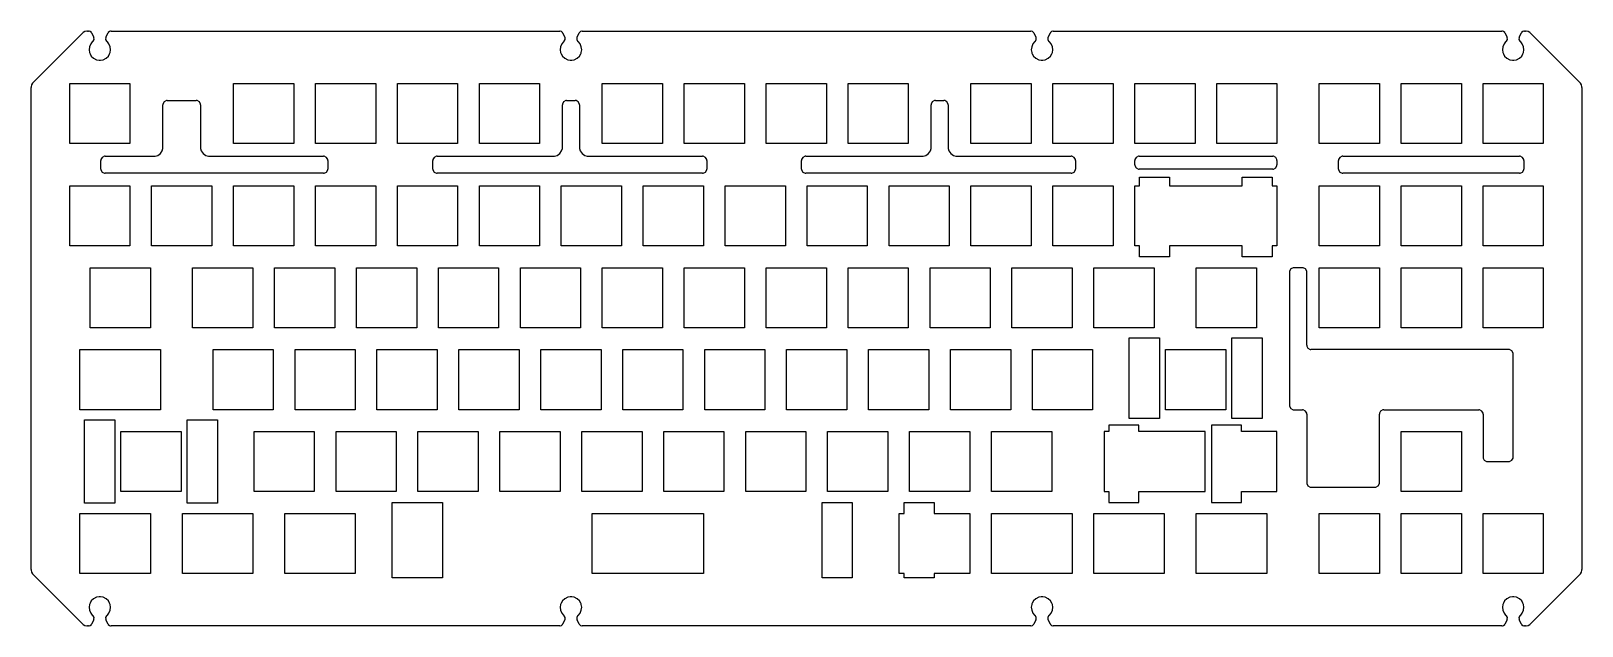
# Model space of a CAD drawing. Extents: x 0 to 361, y 0 to 139.
import ezdxf

# ---------------------------------------------------------------- set-up
doc = ezdxf.new("R2010")
doc.units = 0
doc.layers.get('0').update_dxf_attribs({"linetype": 'CONTINUOUS'})

msp = doc.modelspace()

# ---------------------------------------------------------------- linework, layer by layer
at = {"color": 0}
for p, q in [((0.439593, 126.581), (12.0606, 138.202)), ((12.1309, 138.272), (12.0606, 138.202)), ((12.547, 138.527), (12.1309, 138.272)), ((12.977, 138.642), (12.547, 138.527)), ((13.1217, 138.642), (12.977, 138.642)), ((13.1217, 138.642), (13.3863, 138.642)), ((13.4841, 138.642), (13.3863, 138.642)), ((13.7804, 138.53), (13.4841, 138.642)), ((14.0257, 138.292), (13.7804, 138.53)), ((14.0574, 138.227), (14.0257, 138.292)), ((14.0574, 138.227), (14.5852, 137.17)), ((14.6237, 137.093), (14.5852, 137.17)), ((14.6485, 136.682), (14.6237, 137.093)), ((17.3743, 137.093), (17.3495, 136.682)), ((17.4143, 137.17), (17.3743, 137.093)), ((17.4143, 137.17), (17.9421, 138.227)), ((17.9737, 138.292), (17.9421, 138.227)), ((18.219, 138.53), (17.9737, 138.292)), ((18.514, 138.642), (18.219, 138.53)), ((18.6132, 138.642), (18.514, 138.642)), ((18.6132, 138.642), (122.924, 138.642)), ((123.022, 138.642), (122.924, 138.642)), ((123.318, 138.53), (123.022, 138.642)), ((123.563, 138.292), (123.318, 138.53)), ((123.595, 138.227), (123.563, 138.292)), ((123.595, 138.227), (124.123, 137.17)), ((124.161, 137.093), (124.123, 137.17)), ((124.186, 136.682), (124.161, 137.093)), ((126.912, 137.093), (126.887, 136.682)), ((126.952, 137.17), (126.912, 137.093)), ((126.952, 137.17), (127.479, 138.227)), ((127.511, 138.292), (127.479, 138.227)), ((127.757, 138.53), (127.511, 138.292)), ((128.051, 138.642), (127.757, 138.53)), ((128.151, 138.642), (128.051, 138.642)), ((128.151, 138.642), (232.461, 138.642)), ((232.559, 138.642), (232.461, 138.642)), ((232.856, 138.53), (232.559, 138.642)), ((233.101, 138.292), (232.856, 138.53)), ((233.132, 138.227), (233.101, 138.292)), ((233.132, 138.227), (233.66, 137.17)), ((233.699, 137.093), (233.66, 137.17)), ((233.723, 136.682), (233.699, 137.093)), ((236.449, 137.093), (236.425, 136.682)), ((236.489, 137.17), (236.449, 137.093)), ((236.489, 137.17), (237.017, 138.227)), ((237.049, 138.292), (237.017, 138.227)), ((237.294, 138.53), (237.049, 138.292)), ((237.589, 138.642), (237.294, 138.53)), ((237.688, 138.642), (237.589, 138.642)), ((237.688, 138.642), (341.999, 138.642)), ((342.097, 138.642), (341.999, 138.642)), ((342.393, 138.53), (342.097, 138.642)), ((342.638, 138.292), (342.393, 138.53)), ((342.67, 138.227), (342.638, 138.292)), ((342.67, 138.227), (343.198, 137.17)), ((343.236, 137.093), (343.198, 137.17)), ((343.261, 136.682), (343.236, 137.093)), ((345.987, 137.093), (345.962, 136.682)), ((346.027, 137.17), (345.987, 137.093)), ((346.027, 137.17), (346.554, 138.227)), ((346.586, 138.292), (346.554, 138.227)), ((346.832, 138.53), (346.586, 138.292)), ((347.126, 138.642), (346.832, 138.53)), ((347.226, 138.642), (347.126, 138.642)), ((347.226, 138.642), (347.492, 138.642)), ((347.635, 138.642), (347.492, 138.642)), ((348.065, 138.527), (347.635, 138.642)), ((348.481, 138.272), (348.065, 138.527)), ((348.552, 138.202), (348.481, 138.272)), ((348.552, 138.202), (360.172, 126.581)), ((13.5847, 134.993), (13.5006, 134.244)), ((13.5006, 134.244), (13.5847, 133.668)), ((13.8879, 135.682), (13.5847, 134.993)), ((13.5847, 133.668), (13.6495, 133.489)), ((13.6495, 133.489), (13.7142, 133.312)), ((14.2503, 136.138), (13.8879, 135.682)), ((14.3964, 136.259), (14.2503, 136.138)), ((14.3964, 136.259), (14.4625, 136.315)), ((14.4625, 136.315), (14.6485, 136.682)), ((17.3495, 136.682), (17.5369, 136.315)), ((17.5369, 136.315), (17.6044, 136.259)), ((17.7491, 136.138), (17.6044, 136.259)), ((18.1102, 135.682), (17.7491, 136.138)), ((18.4133, 134.993), (18.1102, 135.682)), ((18.2852, 133.312), (18.3499, 133.489)), ((18.3499, 133.489), (18.4147, 133.668)), ((18.4974, 134.244), (18.4133, 134.993)), ((18.4147, 133.668), (18.4974, 134.244)), ((123.122, 134.993), (123.038, 134.244)), ((123.038, 134.244), (123.122, 133.668)), ((123.425, 135.682), (123.122, 134.993)), ((123.122, 133.668), (123.187, 133.489)), ((123.187, 133.489), (123.252, 133.312)), ((123.788, 136.138), (123.425, 135.682)), ((123.934, 136.259), (123.788, 136.138)), ((123.934, 136.259), (124, 136.315)), ((124, 136.315), (124.186, 136.682)), ((126.887, 136.682), (127.074, 136.315)), ((127.074, 136.315), (127.142, 136.259)), ((127.287, 136.138), (127.142, 136.259)), ((127.648, 135.682), (127.287, 136.138)), ((127.951, 134.993), (127.648, 135.682)), ((127.823, 133.312), (127.888, 133.489)), ((127.888, 133.489), (127.952, 133.668)), ((128.035, 134.244), (127.951, 134.993)), ((127.952, 133.668), (128.035, 134.244)), ((232.66, 134.993), (232.576, 134.244)), ((232.576, 134.244), (232.66, 133.668)), ((232.963, 135.682), (232.66, 134.993)), ((232.66, 133.668), (232.724, 133.489)), ((232.724, 133.489), (232.789, 133.312)), ((233.325, 136.138), (232.963, 135.682)), ((233.472, 136.259), (233.325, 136.138)), ((233.472, 136.259), (233.537, 136.315)), ((233.537, 136.315), (233.723, 136.682)), ((236.425, 136.682), (236.612, 136.315)), ((236.612, 136.315), (236.679, 136.259)), ((236.824, 136.138), (236.679, 136.259)), ((237.185, 135.682), (236.824, 136.138)), ((237.488, 134.993), (237.185, 135.682)), ((237.36, 133.312), (237.425, 133.489)), ((237.425, 133.489), (237.49, 133.668)), ((237.573, 134.244), (237.488, 134.993)), ((237.49, 133.668), (237.573, 134.244)), ((342.197, 134.993), (342.113, 134.244)), ((342.113, 134.244), (342.197, 133.668)), ((342.5, 135.682), (342.197, 134.993)), ((342.197, 133.668), (342.262, 133.489)), ((342.262, 133.489), (342.327, 133.312)), ((342.863, 136.138), (342.5, 135.682)), ((343.009, 136.259), (342.863, 136.138)), ((343.009, 136.259), (343.075, 136.315)), ((343.075, 136.315), (343.261, 136.682)), ((345.962, 136.682), (346.149, 136.315)), ((346.149, 136.315), (346.217, 136.259)), ((346.362, 136.138), (346.217, 136.259)), ((346.723, 135.682), (346.362, 136.138)), ((347.026, 134.993), (346.723, 135.682)), ((346.898, 133.312), (346.963, 133.489)), ((346.963, 133.489), (347.027, 133.668)), ((347.11, 134.244), (347.026, 134.993)), ((347.027, 133.668), (347.11, 134.244)), ((13.7142, 133.312), (14.0202, 132.815)), ((14.0202, 132.815), (14.5645, 132.294)), ((14.5645, 132.294), (15.2383, 131.96)), ((15.2383, 131.96), (15.8089, 131.841)), ((15.8089, 131.841), (16.0004, 131.841)), ((16.0004, 131.841), (16.1892, 131.841)), ((16.1892, 131.841), (16.7597, 131.96)), ((16.7597, 131.96), (17.4349, 132.294)), ((17.4349, 132.294), (17.9792, 132.815)), ((17.9792, 132.815), (18.2852, 133.312)), ((123.252, 133.312), (123.558, 132.815)), ((123.558, 132.815), (124.102, 132.294)), ((124.102, 132.294), (124.776, 131.96)), ((124.776, 131.96), (125.347, 131.841)), ((125.347, 131.841), (125.538, 131.841)), ((125.538, 131.841), (125.727, 131.841)), ((125.727, 131.841), (126.297, 131.96)), ((126.297, 131.96), (126.972, 132.294)), ((126.972, 132.294), (127.517, 132.815)), ((127.517, 132.815), (127.823, 133.312)), ((232.789, 133.312), (233.095, 132.815)), ((233.095, 132.815), (233.639, 132.294)), ((233.639, 132.294), (234.315, 131.96)), ((234.315, 131.96), (234.885, 131.841)), ((234.885, 131.841), (235.075, 131.841)), ((235.075, 131.841), (235.264, 131.841)), ((235.264, 131.841), (235.835, 131.96)), ((235.835, 131.96), (236.51, 132.294)), ((236.51, 132.294), (237.054, 132.815)), ((237.054, 132.815), (237.36, 133.312)), ((342.327, 133.312), (342.633, 132.815)), ((342.633, 132.815), (343.177, 132.294)), ((343.177, 132.294), (343.852, 131.96)), ((343.852, 131.96), (344.423, 131.841)), ((344.423, 131.841), (344.613, 131.841)), ((344.613, 131.841), (344.802, 131.841)), ((344.802, 131.841), (345.372, 131.96)), ((345.372, 131.96), (346.047, 132.294)), ((346.047, 132.294), (346.592, 132.815)), ((346.592, 132.815), (346.898, 133.312)), ((0.369316, 126.511), (0.114377, 126.095)), ((0.439593, 126.581), (0.369316, 126.511)), ((8.99996, 126.442), (22.9995, 126.442)), ((8.99996, 112.441), (8.99996, 126.442)), ((22.9995, 126.442), (22.9995, 112.441)), ((47.1001, 126.442), (61.0994, 126.442)), ((47.1001, 112.441), (47.1001, 126.442)), ((61.0994, 126.442), (61.0994, 112.441)), ((66.1501, 126.442), (80.1494, 126.442)), ((66.1501, 112.441), (66.1501, 126.442)), ((80.1494, 126.442), (80.1494, 112.441)), ((85.2001, 126.442), (99.1994, 126.442)), ((85.2001, 112.441), (85.2001, 126.442)), ((99.1994, 126.442), (99.1994, 112.441)), ((104.25, 126.442), (118.249, 126.442)), ((104.25, 112.441), (104.25, 126.442)), ((118.249, 126.442), (118.249, 112.441)), ((132.825, 126.442), (146.824, 126.442)), ((132.825, 112.441), (132.825, 126.442)), ((146.824, 126.442), (146.824, 112.441)), ((151.875, 126.442), (165.874, 126.442)), ((151.875, 112.441), (151.875, 126.442)), ((165.874, 126.442), (165.874, 112.441)), ((170.925, 126.442), (184.924, 126.442)), ((170.925, 112.441), (170.925, 126.442)), ((184.924, 126.442), (184.924, 112.441)), ((189.975, 126.442), (203.974, 126.442)), ((189.975, 112.441), (189.975, 126.442)), ((203.974, 126.442), (203.974, 112.441)), ((218.55, 126.442), (232.549, 126.442)), ((218.55, 112.441), (218.55, 126.442)), ((232.549, 126.442), (232.549, 112.441)), ((237.6, 126.442), (251.599, 126.442)), ((237.6, 112.441), (237.6, 126.442)), ((251.599, 126.442), (251.599, 112.441)), ((256.65, 126.442), (270.649, 126.442)), ((256.65, 112.441), (256.65, 126.442)), ((270.649, 126.442), (270.649, 112.441)), ((275.7, 126.442), (289.699, 126.442)), ((275.7, 112.441), (275.7, 126.442)), ((289.699, 126.442), (289.699, 112.441)), ((299.513, 126.442), (313.512, 126.442)), ((299.513, 112.441), (299.513, 126.442)), ((313.512, 126.442), (313.512, 112.441)), ((318.563, 126.442), (332.562, 126.442)), ((318.563, 112.441), (318.563, 126.442)), ((332.562, 126.442), (332.562, 112.441)), ((337.613, 126.442), (351.612, 126.442)), ((337.613, 112.441), (337.613, 126.442)), ((351.612, 126.442), (351.612, 112.441)), ((360.243, 126.511), (360.172, 126.581)), ((360.497, 126.095), (360.243, 126.511)), ((0.114377, 126.095), (0, 125.665)), ((0, 125.665), (0, 125.52)), ((0, 13.3505), (0, 125.52)), ((360.613, 125.665), (360.497, 126.095)), ((360.613, 125.52), (360.613, 125.665)), ((360.613, 125.52), (360.613, 13.3505)), ((30.9604, 122.149), (30.6682, 121.619)), ((30.6682, 121.619), (30.6682, 121.441)), ((30.6682, 111.536), (30.6682, 121.441)), ((31.4909, 122.441), (30.9604, 122.149)), ((31.6687, 122.441), (31.4909, 122.441)), ((31.6687, 122.441), (38.4309, 122.441)), ((38.6073, 122.441), (38.4309, 122.441)), ((39.1375, 122.149), (38.6073, 122.441)), ((39.431, 121.619), (39.1375, 122.149)), ((39.431, 121.441), (39.431, 121.619)), ((39.431, 121.441), (39.431, 111.536)), ((123.829, 122.149), (123.537, 121.619)), ((123.537, 121.619), (123.537, 121.441)), ((123.537, 111.536), (123.537, 121.441)), ((124.36, 122.441), (123.829, 122.149)), ((124.538, 122.441), (124.36, 122.441)), ((124.538, 122.441), (126.537, 122.441)), ((126.714, 122.441), (126.537, 122.441)), ((127.244, 122.149), (126.714, 122.441)), ((127.537, 121.619), (127.244, 122.149)), ((127.537, 121.441), (127.537, 121.619)), ((127.537, 121.441), (127.537, 111.536)), ((209.554, 122.149), (209.262, 121.619)), ((209.262, 121.619), (209.262, 121.441)), ((209.262, 111.536), (209.262, 121.441)), ((210.085, 122.441), (209.554, 122.149)), ((210.263, 122.441), (210.085, 122.441)), ((210.263, 122.441), (212.262, 122.441)), ((212.439, 122.441), (212.262, 122.441)), ((212.969, 122.149), (212.439, 122.441)), ((213.262, 121.619), (212.969, 122.149)), ((213.262, 121.441), (213.262, 121.619)), ((213.262, 121.441), (213.262, 111.536)), ((22.9995, 112.441), (8.99996, 112.441)), ((61.0994, 112.441), (47.1001, 112.441)), ((80.1494, 112.441), (66.1501, 112.441)), ((99.1994, 112.441), (85.2001, 112.441)), ((118.249, 112.441), (104.25, 112.441)), ((146.824, 112.441), (132.825, 112.441)), ((165.874, 112.441), (151.875, 112.441)), ((184.924, 112.441), (170.925, 112.441)), ((203.974, 112.441), (189.975, 112.441)), ((232.549, 112.441), (218.55, 112.441)), ((251.599, 112.441), (237.6, 112.441)), ((270.649, 112.441), (256.65, 112.441)), ((289.699, 112.441), (275.7, 112.441)), ((313.512, 112.441), (299.513, 112.441)), ((332.562, 112.441), (318.563, 112.441)), ((351.612, 112.441), (337.613, 112.441)), ((16.5544, 109.243), (16.2622, 108.713)), ((16.2622, 108.713), (16.2622, 108.536)), ((16.2622, 106.535), (16.2622, 108.536)), ((17.0849, 109.535), (16.5544, 109.243)), ((17.2627, 109.535), (17.0849, 109.535)), ((17.2627, 109.535), (28.6687, 109.535)), ((28.6687, 109.535), (28.863, 109.535)), ((28.863, 109.535), (29.4473, 109.693)), ((29.4473, 109.693), (30.0826, 110.122)), ((30.0826, 110.122), (30.5111, 110.757)), ((30.5111, 110.757), (30.6682, 111.341)), ((30.6682, 111.341), (30.6682, 111.536)), ((39.431, 111.536), (39.431, 111.341)), ((39.431, 111.341), (39.5884, 110.757)), ((39.5884, 110.757), (40.017, 110.122)), ((40.017, 110.122), (40.652, 109.693)), ((40.652, 109.693), (41.2351, 109.535)), ((41.2351, 109.535), (41.4306, 109.535)), ((41.4306, 109.535), (68.0187, 109.535)), ((68.1951, 109.535), (68.0187, 109.535)), ((68.7257, 109.243), (68.1951, 109.535)), ((69.0192, 108.713), (68.7257, 109.243)), ((69.0192, 108.536), (69.0192, 108.713)), ((69.0192, 108.536), (69.0192, 106.535)), ((93.7426, 109.243), (93.4501, 108.713)), ((93.4501, 108.713), (93.4501, 108.536)), ((93.4501, 106.535), (93.4501, 108.536)), ((94.2717, 109.535), (93.7426, 109.243)), ((94.4492, 109.535), (94.2717, 109.535)), ((94.4492, 109.535), (121.538, 109.535)), ((121.538, 109.535), (121.732, 109.535)), ((121.732, 109.535), (122.316, 109.693)), ((122.316, 109.693), (122.951, 110.122)), ((122.951, 110.122), (123.38, 110.757)), ((123.38, 110.757), (123.537, 111.341)), ((123.537, 111.341), (123.537, 111.536)), ((127.537, 111.536), (127.537, 111.341)), ((127.537, 111.341), (127.695, 110.757)), ((127.695, 110.757), (128.123, 110.122)), ((128.123, 110.122), (128.758, 109.693)), ((128.758, 109.693), (129.341, 109.535)), ((129.341, 109.535), (129.537, 109.535)), ((129.537, 109.535), (156.125, 109.535)), ((156.301, 109.535), (156.125, 109.535)), ((156.832, 109.243), (156.301, 109.535)), ((157.125, 108.713), (156.832, 109.243)), ((157.125, 108.536), (157.125, 108.713)), ((157.125, 108.536), (157.125, 106.535)), ((179.468, 109.243), (179.175, 108.713)), ((179.175, 108.713), (179.175, 108.536)), ((179.175, 106.535), (179.175, 108.536)), ((179.997, 109.535), (179.468, 109.243)), ((180.174, 109.535), (179.997, 109.535)), ((180.174, 109.535), (207.263, 109.535)), ((207.263, 109.535), (207.457, 109.535)), ((207.457, 109.535), (208.041, 109.693)), ((208.041, 109.693), (208.676, 110.122)), ((208.676, 110.122), (209.105, 110.757)), ((209.105, 110.757), (209.262, 111.341)), ((209.262, 111.341), (209.262, 111.536)), ((213.262, 111.536), (213.262, 111.341)), ((213.262, 111.341), (213.42, 110.757)), ((213.42, 110.757), (213.848, 110.122)), ((213.848, 110.122), (214.483, 109.693)), ((214.483, 109.693), (215.066, 109.535)), ((215.066, 109.535), (215.262, 109.535)), ((215.262, 109.535), (241.85, 109.535)), ((242.026, 109.535), (241.85, 109.535)), ((242.557, 109.243), (242.026, 109.535)), ((242.85, 108.713), (242.557, 109.243)), ((242.85, 108.536), (242.85, 108.713)), ((242.85, 108.536), (242.85, 106.535)), ((256.942, 109.243), (256.65, 108.713)), ((256.65, 108.713), (256.65, 108.536)), ((256.65, 107.535), (256.65, 108.536)), ((257.473, 109.535), (256.942, 109.243)), ((257.651, 109.535), (257.473, 109.535)), ((257.651, 109.535), (288.7, 109.535)), ((288.877, 109.535), (288.7, 109.535)), ((289.406, 109.243), (288.877, 109.535)), ((289.699, 108.713), (289.406, 109.243)), ((289.699, 108.536), (289.699, 108.713)), ((289.699, 108.536), (289.699, 107.535)), ((304.33, 109.243), (304.038, 108.713)), ((304.038, 108.713), (304.038, 108.536)), ((304.038, 106.535), (304.038, 108.536)), ((304.859, 109.535), (304.33, 109.243)), ((305.037, 109.535), (304.859, 109.535)), ((305.037, 109.535), (346.087, 109.535)), ((346.264, 109.535), (346.087, 109.535)), ((346.794, 109.243), (346.264, 109.535)), ((347.088, 108.713), (346.794, 109.243)), ((347.088, 108.536), (347.088, 108.713)), ((347.088, 108.536), (347.088, 106.535)), ((16.2622, 106.535), (16.2622, 106.358)), ((16.2622, 106.358), (16.5544, 105.829)), ((16.5544, 105.829), (17.0849, 105.536)), ((17.0849, 105.536), (17.2627, 105.536)), ((68.0187, 105.536), (17.2627, 105.536)), ((68.0187, 105.536), (68.1951, 105.536)), ((68.1951, 105.536), (68.7257, 105.829)), ((68.7257, 105.829), (69.0192, 106.358)), ((69.0192, 106.358), (69.0192, 106.535)), ((93.4501, 106.535), (93.4501, 106.358)), ((93.4501, 106.358), (93.7426, 105.829)), ((93.7426, 105.829), (94.2717, 105.536)), ((94.2717, 105.536), (94.4492, 105.536)), ((156.125, 105.536), (94.4492, 105.536)), ((156.125, 105.536), (156.301, 105.536)), ((156.301, 105.536), (156.832, 105.829)), ((156.832, 105.829), (157.125, 106.358)), ((157.125, 106.358), (157.125, 106.535)), ((179.175, 106.535), (179.175, 106.358)), ((179.175, 106.358), (179.468, 105.829)), ((179.468, 105.829), (179.997, 105.536)), ((179.997, 105.536), (180.174, 105.536)), ((241.85, 105.536), (180.174, 105.536)), ((241.85, 105.536), (242.026, 105.536)), ((242.026, 105.536), (242.557, 105.829)), ((242.557, 105.829), (242.85, 106.358)), ((242.85, 106.358), (242.85, 106.535)), ((256.65, 107.535), (256.65, 107.359)), ((256.65, 107.359), (256.942, 106.828)), ((256.942, 106.828), (257.473, 106.535)), ((257.473, 106.535), (257.651, 106.535)), ((288.7, 106.535), (257.651, 106.535)), ((257.737, 102.629), (257.737, 104.629)), ((257.737, 104.629), (264.738, 104.629)), ((264.738, 104.629), (264.738, 102.629)), ((281.613, 102.629), (281.613, 104.629)), ((281.613, 104.629), (288.613, 104.629)), ((288.613, 104.629), (288.613, 102.629)), ((288.7, 106.535), (288.877, 106.535)), ((288.877, 106.535), (289.406, 106.828)), ((289.406, 106.828), (289.699, 107.359)), ((289.699, 107.359), (289.699, 107.535)), ((304.038, 106.535), (304.038, 106.358)), ((304.038, 106.358), (304.33, 105.829)), ((304.33, 105.829), (304.859, 105.536)), ((304.859, 105.536), (305.037, 105.536)), ((346.087, 105.536), (305.037, 105.536)), ((346.087, 105.536), (346.264, 105.536)), ((346.264, 105.536), (346.794, 105.829)), ((346.794, 105.829), (347.088, 106.358)), ((347.088, 106.358), (347.088, 106.535)), ((8.99996, 102.629), (22.9995, 102.629)), ((8.99996, 88.6284), (8.99996, 102.629)), ((22.9995, 102.629), (22.9995, 88.6284)), ((28.05, 102.629), (42.0493, 102.629)), ((28.05, 88.6284), (28.05, 102.629)), ((42.0493, 102.629), (42.0493, 88.6284)), ((47.1001, 102.629), (61.0994, 102.629)), ((47.1001, 88.6284), (47.1001, 102.629)), ((61.0994, 102.629), (61.0994, 88.6284)), ((66.1501, 102.629), (80.1494, 102.629)), ((66.1501, 88.6284), (66.1501, 102.629)), ((80.1494, 102.629), (80.1494, 88.6284)), ((85.2001, 102.629), (99.1994, 102.629)), ((85.2001, 88.6284), (85.2001, 102.629)), ((99.1994, 102.629), (99.1994, 88.6284)), ((104.25, 102.629), (118.249, 102.629)), ((104.25, 88.6284), (104.25, 102.629)), ((118.249, 102.629), (118.249, 88.6284)), ((123.3, 102.629), (137.299, 102.629)), ((123.3, 88.6284), (123.3, 102.629)), ((137.299, 102.629), (137.299, 88.6284)), ((142.35, 102.629), (156.349, 102.629)), ((142.35, 88.6284), (142.35, 102.629)), ((156.349, 102.629), (156.349, 88.6284)), ((161.4, 102.629), (175.399, 102.629)), ((161.4, 88.6284), (161.4, 102.629)), ((175.399, 102.629), (175.399, 88.6284)), ((180.45, 102.629), (194.449, 102.629)), ((180.45, 88.6284), (180.45, 102.629)), ((194.449, 102.629), (194.449, 88.6284)), ((199.5, 102.629), (213.499, 102.629)), ((199.5, 88.6284), (199.5, 102.629)), ((213.499, 102.629), (213.499, 88.6284)), ((218.55, 102.629), (232.549, 102.629)), ((218.55, 88.6284), (218.55, 102.629)), ((232.549, 102.629), (232.549, 88.6284)), ((237.6, 102.629), (251.599, 102.629)), ((237.6, 88.6284), (237.6, 102.629)), ((251.599, 102.629), (251.599, 88.6284)), ((256.65, 88.6284), (256.65, 102.629)), ((256.65, 102.629), (257.737, 102.629)), ((264.738, 102.629), (281.613, 102.629)), ((288.613, 102.629), (289.699, 102.629)), ((289.699, 102.629), (289.699, 88.6284)), ((299.513, 102.629), (313.512, 102.629)), ((299.513, 88.6284), (299.513, 102.629)), ((313.512, 102.629), (313.512, 88.6284)), ((318.563, 102.629), (332.562, 102.629)), ((318.563, 88.6284), (318.563, 102.629)), ((332.562, 102.629), (332.562, 88.6284)), ((337.613, 102.629), (351.612, 102.629)), ((337.613, 88.6284), (337.613, 102.629)), ((351.612, 102.629), (351.612, 88.6284)), ((22.9995, 88.6284), (8.99996, 88.6284)), ((42.0493, 88.6284), (28.05, 88.6284)), ((61.0994, 88.6284), (47.1001, 88.6284)), ((80.1494, 88.6284), (66.1501, 88.6284)), ((99.1994, 88.6284), (85.2001, 88.6284)), ((118.249, 88.6284), (104.25, 88.6284)), ((137.299, 88.6284), (123.3, 88.6284)), ((156.349, 88.6284), (142.35, 88.6284)), ((175.399, 88.6284), (161.4, 88.6284)), ((194.449, 88.6284), (180.45, 88.6284)), ((213.499, 88.6284), (199.5, 88.6284)), ((232.549, 88.6284), (218.55, 88.6284)), ((251.599, 88.6284), (237.6, 88.6284)), ((257.737, 88.6284), (256.65, 88.6284)), ((257.737, 86.1289), (257.737, 88.6284)), ((281.613, 88.6284), (264.738, 88.6284)), ((264.738, 88.6284), (264.738, 86.1289)), ((281.613, 86.1289), (281.613, 88.6284)), ((289.699, 88.6284), (288.613, 88.6284)), ((288.613, 88.6284), (288.613, 86.1289)), ((313.512, 88.6284), (299.513, 88.6284)), ((332.562, 88.6284), (318.563, 88.6284)), ((351.612, 88.6284), (337.613, 88.6284)), ((13.7625, 83.5794), (27.762, 83.5794)), ((13.7625, 69.5784), (13.7625, 83.5794)), ((27.762, 83.5794), (27.762, 69.5784)), ((37.5751, 83.5794), (51.5743, 83.5794)), ((37.5751, 69.5784), (37.5751, 83.5794)), ((51.5743, 83.5794), (51.5743, 69.5784)), ((56.6251, 83.5794), (70.6244, 83.5794)), ((56.6251, 69.5784), (56.6251, 83.5794)), ((70.6244, 83.5794), (70.6244, 69.5784)), ((75.6751, 83.5794), (89.6744, 83.5794)), ((75.6751, 69.5784), (75.6751, 83.5794)), ((89.6744, 83.5794), (89.6744, 69.5784)), ((94.7251, 83.5794), (108.724, 83.5794)), ((94.7251, 69.5784), (94.7251, 83.5794)), ((108.724, 83.5794), (108.724, 69.5784)), ((113.775, 83.5794), (127.774, 83.5794)), ((113.775, 69.5784), (113.775, 83.5794)), ((127.774, 83.5794), (127.774, 69.5784)), ((132.825, 83.5794), (146.824, 83.5794)), ((132.825, 69.5784), (132.825, 83.5794)), ((146.824, 83.5794), (146.824, 69.5784)), ((151.875, 83.5794), (165.874, 83.5794)), ((151.875, 69.5784), (151.875, 83.5794)), ((165.874, 83.5794), (165.874, 69.5784)), ((170.925, 83.5794), (184.924, 83.5794)), ((170.925, 69.5784), (170.925, 83.5794)), ((184.924, 83.5794), (184.924, 69.5784)), ((189.975, 83.5794), (203.974, 83.5794)), ((189.975, 69.5784), (189.975, 83.5794)), ((203.974, 83.5794), (203.974, 69.5784)), ((209.025, 83.5794), (223.024, 83.5794)), ((209.025, 69.5784), (209.025, 83.5794)), ((223.024, 83.5794), (223.024, 69.5784)), ((228.075, 83.5794), (242.074, 83.5794)), ((228.075, 69.5784), (228.075, 83.5794)), ((242.074, 83.5794), (242.074, 69.5784)), ((247.125, 83.5794), (261.124, 83.5794)), ((247.125, 69.5784), (247.125, 83.5794)), ((264.738, 86.1289), (257.737, 86.1289)), ((261.124, 83.5794), (261.124, 69.5784)), ((270.938, 83.5794), (284.937, 83.5794)), ((270.938, 69.5784), (270.938, 83.5794)), ((288.613, 86.1289), (281.613, 86.1289)), ((284.937, 83.5794), (284.937, 69.5784)), ((292.898, 83.2873), (292.606, 82.7567)), ((293.429, 83.5794), (292.898, 83.2873)), ((293.606, 83.5794), (293.429, 83.5794)), ((295.606, 83.5794), (293.606, 83.5794)), ((295.782, 83.5794), (295.606, 83.5794)), ((296.313, 83.2873), (295.782, 83.5794)), ((296.606, 82.7567), (296.313, 83.2873)), ((299.513, 83.5794), (313.512, 83.5794)), ((299.513, 69.5784), (299.513, 83.5794)), ((313.512, 83.5794), (313.512, 69.5784)), ((318.563, 83.5794), (332.562, 83.5794)), ((318.563, 69.5784), (318.563, 83.5794)), ((332.562, 83.5794), (332.562, 69.5784)), ((337.613, 83.5794), (351.612, 83.5794)), ((337.613, 69.5784), (337.613, 83.5794)), ((351.612, 83.5794), (351.612, 69.5784)), ((292.606, 82.7567), (292.606, 82.5789)), ((292.606, 82.5789), (292.606, 51.5288)), ((296.606, 82.5789), (296.606, 82.7567)), ((296.606, 65.5299), (296.606, 82.5789)), ((27.762, 69.5784), (13.7625, 69.5784)), ((51.5743, 69.5784), (37.5751, 69.5784)), ((70.6244, 69.5784), (56.6251, 69.5784)), ((89.6744, 69.5784), (75.6751, 69.5784)), ((108.724, 69.5784), (94.7251, 69.5784)), ((127.774, 69.5784), (113.775, 69.5784)), ((146.824, 69.5784), (132.825, 69.5784)), ((165.874, 69.5784), (151.875, 69.5784)), ((184.924, 69.5784), (170.925, 69.5784)), ((203.974, 69.5784), (189.975, 69.5784)), ((223.024, 69.5784), (209.025, 69.5784)), ((242.074, 69.5784), (228.075, 69.5784)), ((261.124, 69.5784), (247.125, 69.5784)), ((284.937, 69.5784), (270.938, 69.5784)), ((313.512, 69.5784), (299.513, 69.5784)), ((332.562, 69.5784), (318.563, 69.5784)), ((351.612, 69.5784), (337.613, 69.5784)), ((255.356, 67.2289), (262.357, 67.2289)), ((255.356, 48.5292), (255.356, 67.2289)), ((262.357, 67.2289), (262.357, 48.5292)), ((279.232, 67.2289), (286.232, 67.2289)), ((279.232, 48.5292), (279.232, 67.2289)), ((286.232, 67.2289), (286.232, 48.5292)), ((296.606, 65.5299), (296.606, 65.3535)), ((296.606, 65.3535), (296.898, 64.8229)), ((11.3812, 64.5294), (30.1432, 64.5294)), ((11.3812, 50.5284), (11.3812, 64.5294)), ((30.1432, 64.5294), (30.1432, 50.5284)), ((42.3376, 64.5294), (56.3369, 64.5294)), ((42.3376, 50.5284), (42.3376, 64.5294)), ((56.3369, 64.5294), (56.3369, 50.5284)), ((61.3876, 64.5294), (75.3869, 64.5294)), ((61.3876, 50.5284), (61.3876, 64.5294)), ((75.3869, 64.5294), (75.3869, 50.5284)), ((80.4376, 64.5294), (94.4369, 64.5294)), ((80.4376, 50.5284), (80.4376, 64.5294)), ((94.4369, 64.5294), (94.4369, 50.5284)), ((99.4876, 64.5294), (113.487, 64.5294)), ((99.4876, 50.5284), (99.4876, 64.5294)), ((113.487, 64.5294), (113.487, 50.5284)), ((118.538, 64.5294), (132.537, 64.5294)), ((118.538, 50.5284), (118.538, 64.5294)), ((132.537, 64.5294), (132.537, 50.5284)), ((137.588, 64.5294), (151.587, 64.5294)), ((137.588, 50.5284), (137.588, 64.5294)), ((151.587, 64.5294), (151.587, 50.5284)), ((156.638, 64.5294), (170.637, 64.5294)), ((156.638, 50.5284), (156.638, 64.5294)), ((170.637, 64.5294), (170.637, 50.5284)), ((175.688, 64.5294), (189.687, 64.5294)), ((175.688, 50.5284), (175.688, 64.5294)), ((189.687, 64.5294), (189.687, 50.5284)), ((194.738, 64.5294), (208.737, 64.5294)), ((194.738, 50.5284), (194.738, 64.5294)), ((208.737, 64.5294), (208.737, 50.5284)), ((213.788, 64.5294), (227.787, 64.5294)), ((213.788, 50.5284), (213.788, 64.5294)), ((227.787, 64.5294), (227.787, 50.5284)), ((232.838, 64.5294), (246.837, 64.5294)), ((232.838, 50.5284), (232.838, 64.5294)), ((246.837, 64.5294), (246.837, 50.5284)), ((263.794, 64.5294), (277.795, 64.5294)), ((263.794, 50.5284), (263.794, 64.5294)), ((277.795, 64.5294), (277.795, 50.5284)), ((296.898, 64.8229), (297.429, 64.5294)), ((297.429, 64.5294), (297.607, 64.5294)), ((343.613, 64.5294), (297.607, 64.5294)), ((343.789, 64.5294), (343.613, 64.5294)), ((344.319, 64.2373), (343.789, 64.5294)), ((344.613, 63.7067), (344.319, 64.2373)), ((344.613, 63.5289), (344.613, 63.7067)), ((344.613, 39.4794), (344.613, 63.5289)), ((30.1432, 50.5284), (11.3812, 50.5284)), ((56.3369, 50.5284), (42.3376, 50.5284)), ((75.3869, 50.5284), (61.3876, 50.5284)), ((94.4369, 50.5284), (80.4376, 50.5284)), ((113.487, 50.5284), (99.4876, 50.5284)), ((132.537, 50.5284), (118.538, 50.5284)), ((151.587, 50.5284), (137.588, 50.5284)), ((170.637, 50.5284), (156.638, 50.5284)), ((189.687, 50.5284), (175.688, 50.5284)), ((208.737, 50.5284), (194.738, 50.5284)), ((227.787, 50.5284), (213.788, 50.5284)), ((246.837, 50.5284), (232.838, 50.5284)), ((277.795, 50.5284), (263.794, 50.5284)), ((292.606, 51.5288), (292.606, 51.3524)), ((292.606, 51.3524), (292.898, 50.8222)), ((292.898, 50.8222), (293.429, 50.5284)), ((293.429, 50.5284), (293.606, 50.5284)), ((293.606, 50.5284), (295.606, 50.5284)), ((295.782, 50.5284), (295.606, 50.5284)), ((296.313, 50.2363), (295.782, 50.5284)), ((314.335, 50.5284), (313.804, 50.2363)), ((314.512, 50.5284), (314.335, 50.5284)), ((314.512, 50.5284), (336.612, 50.5284)), ((336.788, 50.5284), (336.612, 50.5284)), ((337.319, 50.2363), (336.788, 50.5284)), ((12.4685, 48.1789), (19.4689, 48.1789)), ((12.4685, 28.7789), (12.4685, 48.1789)), ((19.4689, 48.1789), (19.4689, 28.7789)), ((36.3442, 48.1789), (43.3447, 48.1789)), ((36.3442, 28.7789), (36.3442, 48.1789)), ((43.3447, 48.1789), (43.3447, 28.7789)), ((257.594, 46.9787), (250.594, 46.9787)), ((250.594, 46.9787), (250.594, 45.4794)), ((262.357, 48.5292), (255.356, 48.5292)), ((257.594, 45.4794), (257.594, 46.9787)), ((281.47, 46.9787), (274.469, 46.9787)), ((274.469, 46.9787), (274.469, 28.9788)), ((286.232, 48.5292), (279.232, 48.5292)), ((281.47, 45.4794), (281.47, 46.9787)), ((296.606, 49.7071), (296.313, 50.2363)), ((296.606, 49.5293), (296.606, 49.7071)), ((296.606, 49.5293), (296.606, 33.5291)), ((313.804, 50.2363), (313.512, 49.7071)), ((313.512, 49.7071), (313.512, 49.5293)), ((313.512, 33.5291), (313.512, 49.5293)), ((337.613, 49.7071), (337.319, 50.2363)), ((337.613, 49.5293), (337.613, 49.7071)), ((337.613, 49.5293), (337.613, 39.4794)), ((20.9062, 45.4794), (34.9057, 45.4794)), ((20.9062, 31.4785), (20.9062, 45.4794)), ((34.9057, 45.4794), (34.9057, 31.4785)), ((51.8626, 45.4794), (65.8619, 45.4794)), ((51.8626, 31.4785), (51.8626, 45.4794)), ((65.8619, 45.4794), (65.8619, 31.4785)), ((70.9126, 45.4794), (84.9119, 45.4794)), ((70.9126, 31.4785), (70.9126, 45.4794)), ((84.9119, 45.4794), (84.9119, 31.4785)), ((89.9626, 45.4794), (103.962, 45.4794)), ((89.9626, 31.4785), (89.9626, 45.4794)), ((103.962, 45.4794), (103.962, 31.4785)), ((109.013, 45.4794), (123.012, 45.4794)), ((109.013, 31.4785), (109.013, 45.4794)), ((123.012, 45.4794), (123.012, 31.4785)), ((128.063, 45.4794), (142.062, 45.4794)), ((128.063, 31.4785), (128.063, 45.4794)), ((142.062, 45.4794), (142.062, 31.4785)), ((147.113, 45.4794), (161.112, 45.4794)), ((147.113, 31.4785), (147.113, 45.4794)), ((161.112, 45.4794), (161.112, 31.4785)), ((166.163, 45.4794), (180.162, 45.4794)), ((166.163, 31.4785), (166.163, 45.4794)), ((180.162, 45.4794), (180.162, 31.4785)), ((185.213, 45.4794), (199.212, 45.4794)), ((185.213, 31.4785), (185.213, 45.4794)), ((199.212, 45.4794), (199.212, 31.4785)), ((204.263, 45.4794), (218.262, 45.4794)), ((204.263, 31.4785), (204.263, 45.4794)), ((218.262, 45.4794), (218.262, 31.4785)), ((223.313, 45.4794), (237.312, 45.4794)), ((223.313, 31.4785), (223.313, 45.4794)), ((237.312, 45.4794), (237.312, 31.4785)), ((250.594, 45.4794), (249.506, 45.4794)), ((249.506, 45.4794), (249.506, 31.4785)), ((273.031, 45.4794), (257.594, 45.4794)), ((273.031, 31.4785), (273.031, 45.4794)), ((289.699, 45.4794), (281.47, 45.4794)), ((289.699, 31.4785), (289.699, 45.4794)), ((318.563, 45.4794), (332.562, 45.4794)), ((318.563, 31.4785), (318.563, 45.4794)), ((332.562, 45.4794), (332.562, 31.4785)), ((337.613, 39.4794), (337.613, 39.303)), ((337.613, 39.303), (337.905, 38.7724)), ((337.905, 38.7724), (338.435, 38.4789)), ((338.435, 38.4789), (338.613, 38.4789)), ((338.613, 38.4789), (343.613, 38.4789)), ((343.613, 38.4789), (343.789, 38.4789)), ((343.789, 38.4789), (344.319, 38.7724)), ((344.319, 38.7724), (344.613, 39.303)), ((344.613, 39.303), (344.613, 39.4794)), ((296.606, 33.5291), (296.606, 33.3527)), ((296.606, 33.3527), (296.898, 32.8221)), ((296.898, 32.8221), (297.429, 32.5286)), ((297.429, 32.5286), (297.607, 32.5286)), ((297.607, 32.5286), (312.513, 32.5286)), ((312.513, 32.5286), (312.689, 32.5286)), ((312.689, 32.5286), (313.218, 32.8221)), ((313.218, 32.8221), (313.512, 33.3527)), ((313.512, 33.3527), (313.512, 33.5291)), ((34.9057, 31.4785), (20.9062, 31.4785)), ((65.8619, 31.4785), (51.8626, 31.4785)), ((84.9119, 31.4785), (70.9126, 31.4785)), ((83.9378, 28.9292), (95.7005, 28.9292)), ((83.9378, 11.4294), (83.9378, 28.9292)), ((103.962, 31.4785), (89.9626, 31.4785)), ((95.7005, 28.9292), (95.7005, 11.4294)), ((123.012, 31.4785), (109.013, 31.4785)), ((142.062, 31.4785), (128.063, 31.4785)), ((161.112, 31.4785), (147.113, 31.4785)), ((180.162, 31.4785), (166.163, 31.4785)), ((183.95, 28.9292), (190.95, 28.9292)), ((183.95, 11.4294), (183.95, 28.9292)), ((199.212, 31.4785), (185.213, 31.4785)), ((190.95, 28.9292), (190.95, 11.4294)), ((202.999, 26.4294), (202.999, 28.9292)), ((202.999, 28.9292), (209.999, 28.9292)), ((218.262, 31.4785), (204.263, 31.4785)), ((209.999, 28.9292), (209.999, 26.4294)), ((237.312, 31.4785), (223.313, 31.4785)), ((249.506, 31.4785), (250.594, 31.4785)), ((250.594, 31.4785), (250.594, 28.9788)), ((250.594, 28.9788), (257.594, 28.9788)), ((257.594, 28.9788), (257.594, 31.4785)), ((257.594, 31.4785), (273.031, 31.4785)), ((274.469, 28.9788), (281.47, 28.9788)), ((281.47, 28.9788), (281.47, 31.4785)), ((281.47, 31.4785), (289.699, 31.4785)), ((332.562, 31.4785), (318.563, 31.4785)), ((11.3812, 26.4294), (27.762, 26.4294)), ((11.3812, 12.4285), (11.3812, 26.4294)), ((19.4689, 28.7789), (12.4685, 28.7789)), ((27.762, 26.4294), (27.762, 12.4285)), ((35.1937, 26.4294), (51.5743, 26.4294)), ((35.1937, 12.4285), (35.1937, 26.4294)), ((43.3447, 28.7789), (36.3442, 28.7789)), ((51.5743, 26.4294), (51.5743, 12.4285)), ((59.0063, 26.4294), (75.3869, 26.4294)), ((59.0063, 12.4285), (59.0063, 26.4294)), ((75.3869, 26.4294), (75.3869, 12.4285)), ((130.444, 26.4294), (156.349, 26.4294)), ((130.444, 12.4285), (130.444, 26.4294)), ((156.349, 26.4294), (156.349, 12.4285)), ((201.881, 12.4285), (201.881, 26.4294)), ((201.881, 26.4294), (202.999, 26.4294)), ((209.999, 26.4294), (218.262, 26.4294)), ((218.262, 26.4294), (218.262, 12.4285)), ((223.313, 26.4294), (242.074, 26.4294)), ((223.313, 12.4285), (223.313, 26.4294)), ((242.074, 26.4294), (242.074, 12.4285)), ((247.125, 26.4294), (263.506, 26.4294)), ((247.125, 12.4285), (247.125, 26.4294)), ((263.506, 26.4294), (263.506, 12.4285)), ((270.939, 26.4294), (287.318, 26.4294)), ((270.939, 12.4285), (270.939, 26.4294)), ((287.318, 26.4294), (287.318, 12.4285)), ((299.513, 26.4294), (313.512, 26.4294)), ((299.513, 12.4285), (299.513, 26.4294)), ((313.512, 26.4294), (313.512, 12.4285)), ((318.563, 26.4294), (332.562, 26.4294)), ((318.563, 12.4285), (318.563, 26.4294)), ((332.562, 26.4294), (332.562, 12.4285)), ((337.613, 26.4294), (351.612, 26.4294)), ((337.613, 12.4285), (337.613, 26.4294)), ((351.612, 26.4294), (351.612, 12.4285)), ((0, 13.3505), (0, 13.2071)), ((0, 13.2071), (0.114377, 12.7772)), ((0.114377, 12.7772), (0.369316, 12.3596)), ((0.369316, 12.3596), (0.439593, 12.2893)), ((12.0606, 0.668348), (0.439593, 12.2893)), ((27.762, 12.4285), (11.3812, 12.4285)), ((51.5743, 12.4285), (35.1937, 12.4285)), ((75.3869, 12.4285), (59.0063, 12.4285)), ((95.7005, 11.4294), (83.9378, 11.4294)), ((156.349, 12.4285), (130.444, 12.4285)), ((190.95, 11.4294), (183.95, 11.4294)), ((202.999, 12.4285), (201.881, 12.4285)), ((202.999, 11.4294), (202.999, 12.4285)), ((209.999, 11.4294), (202.999, 11.4294)), ((209.999, 12.4285), (209.999, 11.4294)), ((218.262, 12.4285), (209.999, 12.4285)), ((242.074, 12.4285), (223.313, 12.4285)), ((263.506, 12.4285), (247.125, 12.4285)), ((287.318, 12.4285), (270.939, 12.4285)), ((313.512, 12.4285), (299.513, 12.4285)), ((332.562, 12.4285), (318.563, 12.4285)), ((351.612, 12.4285), (337.613, 12.4285)), ((360.172, 12.2893), (348.552, 0.668348)), ((360.172, 12.2893), (360.243, 12.3596)), ((360.243, 12.3596), (360.497, 12.7772)), ((360.497, 12.7772), (360.613, 13.2071)), ((360.613, 13.2071), (360.613, 13.3505)), ((13.5847, 5.20485), (13.5006, 4.62746)), ((13.5006, 4.62746), (13.5847, 3.87918)), ((13.6495, 5.38261), (13.5847, 5.20485)), ((13.5847, 3.87918), (13.8879, 3.19016)), ((13.7142, 5.56175), (13.6495, 5.38261)), ((14.0202, 6.05786), (13.7142, 5.56175)), ((14.5645, 6.57737), (14.0202, 6.05786)), ((15.2383, 6.91226), (14.5645, 6.57737)), ((15.8089, 7.02938), (15.2383, 6.91226)), ((16.0004, 7.02938), (15.8089, 7.02938)), ((16.1892, 7.02938), (16.0004, 7.02938)), ((16.7597, 6.91226), (16.1892, 7.02938)), ((17.4349, 6.57737), (16.7597, 6.91226)), ((17.9792, 6.05786), (17.4349, 6.57737)), ((18.2852, 5.56175), (17.9792, 6.05786)), ((18.1102, 3.19016), (18.4133, 3.87918)), ((18.3499, 5.38261), (18.2852, 5.56175)), ((18.4133, 5.20485), (18.3499, 5.38261)), ((18.4974, 4.62746), (18.4133, 5.20485)), ((18.4133, 3.87918), (18.4974, 4.62746)), ((123.122, 5.20485), (123.038, 4.62746)), ((123.038, 4.62746), (123.122, 3.87918)), ((123.187, 5.38261), (123.122, 5.20485)), ((123.122, 3.87918), (123.425, 3.19016)), ((123.252, 5.56175), (123.187, 5.38261)), ((123.558, 6.05786), (123.252, 5.56175)), ((124.102, 6.57737), (123.558, 6.05786)), ((124.776, 6.91226), (124.102, 6.57737)), ((125.347, 7.02938), (124.776, 6.91226)), ((125.538, 7.02938), (125.347, 7.02938)), ((125.727, 7.02938), (125.538, 7.02938)), ((126.297, 6.91226), (125.727, 7.02938)), ((126.972, 6.57737), (126.297, 6.91226)), ((127.517, 6.05786), (126.972, 6.57737)), ((127.823, 5.56175), (127.517, 6.05786)), ((127.648, 3.19016), (127.951, 3.87918)), ((127.888, 5.38261), (127.823, 5.56175)), ((127.951, 5.20485), (127.888, 5.38261)), ((128.035, 4.62746), (127.951, 5.20485)), ((127.951, 3.87918), (128.035, 4.62746)), ((232.66, 5.20485), (232.576, 4.62746)), ((232.576, 4.62746), (232.66, 3.87918)), ((232.724, 5.38261), (232.66, 5.20485)), ((232.66, 3.87918), (232.963, 3.19016)), ((232.789, 5.56175), (232.724, 5.38261)), ((233.095, 6.05786), (232.789, 5.56175)), ((233.639, 6.57737), (233.095, 6.05786)), ((234.315, 6.91226), (233.639, 6.57737)), ((234.885, 7.02938), (234.315, 6.91226)), ((235.075, 7.02938), (234.885, 7.02938)), ((235.264, 7.02938), (235.075, 7.02938)), ((235.835, 6.91226), (235.264, 7.02938)), ((236.51, 6.57737), (235.835, 6.91226)), ((237.054, 6.05786), (236.51, 6.57737)), ((237.36, 5.56175), (237.054, 6.05786)), ((237.185, 3.19016), (237.488, 3.87918)), ((237.425, 5.38261), (237.36, 5.56175)), ((237.488, 5.20485), (237.425, 5.38261)), ((237.573, 4.62746), (237.488, 5.20485)), ((237.488, 3.87918), (237.573, 4.62746)), ((342.197, 5.20485), (342.113, 4.62746)), ((342.113, 4.62746), (342.197, 3.87918)), ((342.262, 5.38261), (342.197, 5.20485)), ((342.197, 3.87918), (342.5, 3.19016)), ((342.327, 5.56175), (342.262, 5.38261)), ((342.633, 6.05786), (342.327, 5.56175)), ((343.177, 6.57737), (342.633, 6.05786)), ((343.852, 6.91226), (343.177, 6.57737)), ((344.423, 7.02938), (343.852, 6.91226)), ((344.613, 7.02938), (344.423, 7.02938)), ((344.802, 7.02938), (344.613, 7.02938)), ((345.372, 6.91226), (344.802, 7.02938)), ((346.047, 6.57737), (345.372, 6.91226)), ((346.592, 6.05786), (346.047, 6.57737)), ((346.898, 5.56175), (346.592, 6.05786)), ((346.723, 3.19016), (347.026, 3.87918)), ((346.963, 5.38261), (346.898, 5.56175)), ((347.026, 5.20485), (346.963, 5.38261)), ((347.11, 4.62746), (347.026, 5.20485)), ((347.026, 3.87918), (347.11, 4.62746)), ((12.0606, 0.668348), (12.1309, 0.598068)), ((12.1309, 0.598068), (12.547, 0.343131)), ((12.547, 0.343131), (12.977, 0.228755)), ((12.977, 0.228755), (13.1217, 0.228755)), ((13.3863, 0.228755), (13.1217, 0.228755)), ((13.3863, 0.228755), (13.4841, 0.228755)), ((13.4841, 0.228755), (13.7804, 0.341753)), ((13.7804, 0.341753), (14.0257, 0.580154)), ((13.8879, 3.19016), (14.2503, 2.73403)), ((14.0257, 0.580154), (14.0574, 0.643544)), ((14.5852, 1.7005), (14.0574, 0.643544)), ((14.2503, 2.73403), (14.3964, 2.61138)), ((14.4625, 2.55626), (14.3964, 2.61138)), ((14.6485, 2.1897), (14.4625, 2.55626)), ((14.5852, 1.7005), (14.6237, 1.77905)), ((14.6237, 1.77905), (14.6485, 2.1897)), ((17.5369, 2.55626), (17.3495, 2.1897)), ((17.3495, 2.1897), (17.3743, 1.77905)), ((17.3743, 1.77905), (17.4143, 1.7005)), ((17.9421, 0.643544), (17.4143, 1.7005)), ((17.6044, 2.61138), (17.5369, 2.55626)), ((17.6044, 2.61138), (17.7491, 2.73403)), ((17.7491, 2.73403), (18.1102, 3.19016)), ((17.9421, 0.643544), (17.9737, 0.580154)), ((17.9737, 0.580154), (18.219, 0.341753)), ((18.219, 0.341753), (18.514, 0.228755)), ((18.514, 0.228755), (18.6132, 0.228755)), ((122.924, 0.228755), (18.6132, 0.228755)), ((122.924, 0.228755), (123.022, 0.228755)), ((123.022, 0.228755), (123.318, 0.341753)), ((123.318, 0.341753), (123.563, 0.580154)), ((123.425, 3.19016), (123.788, 2.73403)), ((123.563, 0.580154), (123.595, 0.643544)), ((124.123, 1.7005), (123.595, 0.643544)), ((123.788, 2.73403), (123.934, 2.61138)), ((124, 2.55626), (123.934, 2.61138)), ((124.186, 2.1897), (124, 2.55626)), ((124.123, 1.7005), (124.161, 1.77905)), ((124.161, 1.77905), (124.186, 2.1897)), ((127.074, 2.55626), (126.887, 2.1897)), ((126.887, 2.1897), (126.912, 1.77905)), ((126.912, 1.77905), (126.952, 1.7005)), ((127.479, 0.643544), (126.952, 1.7005)), ((127.142, 2.61138), (127.074, 2.55626)), ((127.142, 2.61138), (127.287, 2.73403)), ((127.287, 2.73403), (127.648, 3.19016)), ((127.479, 0.643544), (127.511, 0.580154)), ((127.511, 0.580154), (127.757, 0.341753)), ((127.757, 0.341753), (128.051, 0.228755)), ((128.051, 0.228755), (128.151, 0.228755)), ((232.461, 0.228755), (128.151, 0.228755)), ((232.461, 0.228755), (232.559, 0.228755)), ((232.559, 0.228755), (232.856, 0.341753)), ((232.856, 0.341753), (233.101, 0.580154)), ((232.963, 3.19016), (233.325, 2.73403)), ((233.101, 0.580154), (233.132, 0.643544)), ((233.66, 1.7005), (233.132, 0.643544)), ((233.325, 2.73403), (233.472, 2.61138)), ((233.537, 2.55626), (233.472, 2.61138)), ((233.723, 2.1897), (233.537, 2.55626)), ((233.66, 1.7005), (233.699, 1.77905)), ((233.699, 1.77905), (233.723, 2.1897)), ((236.612, 2.55626), (236.425, 2.1897)), ((236.425, 2.1897), (236.449, 1.77905)), ((236.449, 1.77905), (236.489, 1.7005)), ((237.017, 0.643544), (236.489, 1.7005)), ((236.679, 2.61138), (236.612, 2.55626)), ((236.679, 2.61138), (236.824, 2.73403)), ((236.824, 2.73403), (237.185, 3.19016)), ((237.017, 0.643544), (237.049, 0.580154)), ((237.049, 0.580154), (237.294, 0.341753)), ((237.294, 0.341753), (237.589, 0.228755)), ((237.589, 0.228755), (237.688, 0.228755)), ((341.999, 0.228755), (237.688, 0.228755)), ((341.999, 0.228755), (342.097, 0.228755)), ((342.097, 0.228755), (342.393, 0.341753)), ((342.393, 0.341753), (342.638, 0.580154)), ((342.5, 3.19016), (342.863, 2.73403)), ((342.638, 0.580154), (342.67, 0.643544)), ((343.198, 1.7005), (342.67, 0.643544)), ((342.863, 2.73403), (343.009, 2.61138)), ((343.075, 2.55626), (343.009, 2.61138)), ((343.261, 2.1897), (343.075, 2.55626)), ((343.198, 1.7005), (343.236, 1.77905)), ((343.236, 1.77905), (343.261, 2.1897)), ((346.149, 2.55626), (345.962, 2.1897)), ((345.962, 2.1897), (345.987, 1.77905)), ((345.987, 1.77905), (346.027, 1.7005)), ((346.554, 0.643544), (346.027, 1.7005)), ((346.217, 2.61138), (346.149, 2.55626)), ((346.217, 2.61138), (346.362, 2.73403)), ((346.362, 2.73403), (346.723, 3.19016)), ((346.554, 0.643544), (346.586, 0.580154)), ((346.586, 0.580154), (346.832, 0.341753)), ((346.832, 0.341753), (347.126, 0.228755)), ((347.126, 0.228755), (347.226, 0.228755)), ((347.492, 0.228755), (347.226, 0.228755)), ((347.492, 0.228755), (347.635, 0.228755)), ((347.635, 0.228755), (348.065, 0.343131)), ((348.065, 0.343131), (348.481, 0.598068)), ((348.481, 0.598068), (348.552, 0.668348))]:
    msp.add_line(p, q, dxfattribs=at)

doc.saveas('drawing.dxf')
